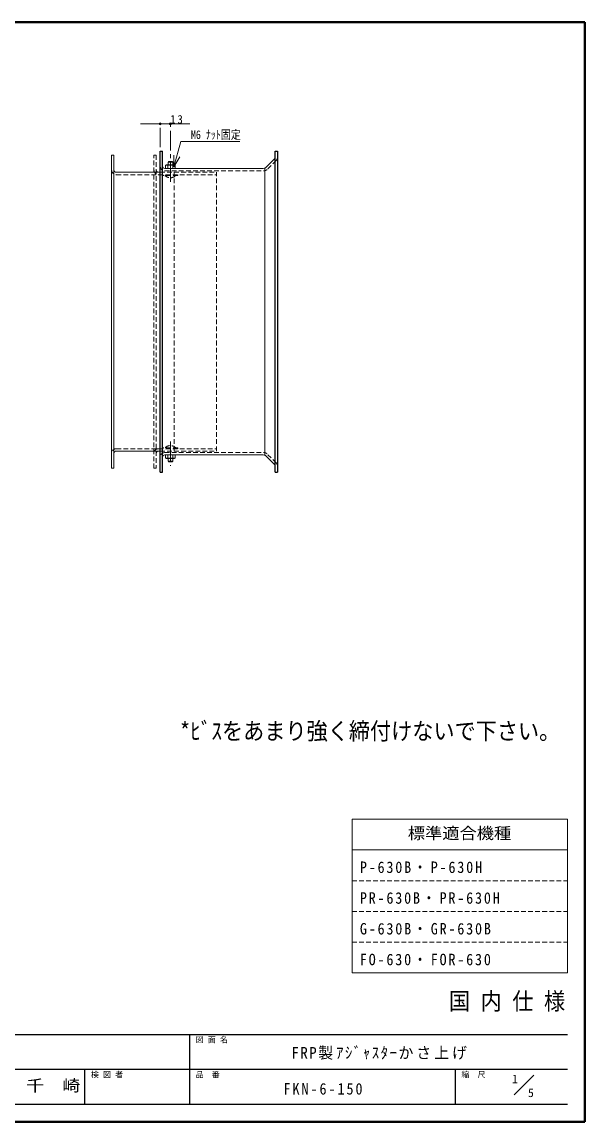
# Model space of a CAD drawing. Units: millimetres at full size, sheet at 1:5; details may follow other scales. Extents: x -1061 to 964, y -679 to 726.
# Drawn here: x 245 to 964, y -679 to 726 of the extents above; entities that cross this region are included whole.
import ezdxf
from ezdxf.enums import TextEntityAlignment as Align

# ---------------------------------------------------------------- set-up
doc = ezdxf.new("R2010")
doc.units = ezdxf.units.MM
doc.header["$LTSCALE"] = 5
doc.header["$PDMODE"] = 32
doc.header["$PDSIZE"] = 2.5
doc.linetypes.add('CHAIN1', pattern=[8, 5, -1, 1, -1])
doc.linetypes.add('DASHED1', pattern=[1.8, 1.2, -0.6])
doc.layers.add('0-0', color=7, linetype='Continuous', lineweight=18)
doc.styles.add('ＭＳ ゴシック', font='')
doc.styles.get('ＭＳ ゴシック').set_extended_font_data('MS Gothic')

msp = doc.modelspace()

# ---------------------------------------------------------------- linework, layer by layer
at = {"layer": '0-0', "color": 1, "lineweight": 40}
for p, q in [((963.599, 725.957), (-1061.401, 725.957)), ((963.599, -679.043), (963.599, 725.957)), ((963.599, -679.043), (-1061.401, -679.043))]:
    msp.add_line(p, q, dxfattribs=at)
at = {"layer": '0-0', "color": 4, "lineweight": 9}
for p, q in [((396.099, 595.957), (459.099, 595.957)), ((365.099, 533.957), (421.099, 533.957)), ((427.799, 543.157), (440.399, 543.157)), ((427.799, 538.957), (427.799, 543.157)), ((428.699, 543.457), (439.499, 543.457)), ((430.799, 538.957), (430.799, 543.157)), ((431.849, 547.815), (431.099, 547.065)), ((431.099, 547.065), (431.099, 543.457)), ((431.099, 547.065), (437.099, 547.065)), ((431.849, 547.815), (436.349, 547.815)), ((437.099, 547.065), (436.349, 547.815)), ((437.099, 547.065), (437.099, 543.457)), ((440.399, 543.157), (439.499, 543.457)), ((440.399, 538.957), (440.399, 543.157)), ((554.857, 539.406), (554.857, 172.508)), ((365.099, 177.957), (421.099, 177.957)), ((427.799, 172.957), (427.799, 168.757)), ((427.799, 168.757), (440.399, 168.757)), ((430.799, 172.957), (430.799, 168.757)), ((440.399, 168.757), (439.499, 168.457)), ((440.399, 172.957), (440.399, 168.757)), ((428.699, 168.457), (439.499, 168.457)), ((431.099, 164.848), (431.099, 168.457)), ((431.849, 164.098), (431.099, 164.848)), ((431.099, 164.848), (437.099, 164.848)), ((431.849, 164.098), (436.349, 164.098)), ((437.099, 164.848), (436.349, 164.098)), ((437.099, 164.848), (437.099, 168.457))]:
    msp.add_line(p, q, dxfattribs=at)
at = {"layer": '0-0', "color": 4, "linetype": 'CHAIN1', "lineweight": 9}
for p, q in [((421.099, 565.957), (421.099, 595.957)), ((434.099, 521.957), (434.099, 595.957)), ((434.099, 189.957), (434.099, 159.098))]:
    msp.add_line(p, q, dxfattribs=at)
at = {"layer": '0-0'}
for p, q in [((438.587, 540.768), (447.286, 573.234)), ((522.865, 573.234), (447.286, 573.234)), ((359.099, 155.957), (359.099, 555.957)), ((359.099, 555.957), (362.099, 555.957)), ((362.099, 555.957), (362.099, 155.957)), ((438.587, 540.768), (438.587, 555.768)), ((438.587, 540.768), (446.087, 553.758)), ((566.635, 550.735), (556.321, 540.421)), ((552.786, 538.957), (427.099, 538.957)), ((552.786, 172.957), (427.099, 172.957)), ((566.635, 161.178), (556.321, 171.492)), ((359.099, 155.957), (362.099, 155.957)), ((872.988, -644.297), (898.242, -619.043))]:
    msp.add_line(p, q, dxfattribs=at)
at = {"layer": '0-0', "color": 4, "linetype": 'DASHED1', "lineweight": 9}
for p, q in [((413.099, 155.957), (413.099, 555.957)), ((413.099, 555.957), (416.099, 555.957)), ((416.099, 555.957), (416.099, 155.957)), ((569.342, 549.199), (557.857, 537.714)), ((421.099, 533.957), (493.099, 533.957)), ((427.099, 535.957), (553.614, 535.957)), ((439.099, 177.957), (439.099, 533.957)), ((493.099, 177.957), (493.099, 533.957)), ((365.099, 530.957), (493.099, 530.957)), ((424.599, 529.957), (424.599, 530.957)), ((443.599, 529.957), (424.599, 529.957)), ((443.599, 530.957), (443.599, 529.957)), ((365.099, 180.957), (493.099, 180.957)), ((421.099, 177.957), (493.099, 177.957)), ((424.599, 181.957), (424.599, 180.957)), ((443.599, 181.957), (424.599, 181.957)), ((427.099, 175.957), (553.614, 175.957)), ((443.599, 180.957), (443.599, 181.957)), ((569.342, 162.714), (557.857, 174.199)), ((413.099, 155.957), (416.099, 155.957))]:
    msp.add_line(p, q, dxfattribs=at)
at = {"layer": '0-0', "color": 5, "lineweight": 25}
for p, q in [((421.099, 150.957), (421.099, 560.957)), ((421.099, 560.957), (424.099, 560.957)), ((424.099, 150.957), (424.099, 560.957)), ((568.099, 150.957), (568.099, 560.957)), ((568.099, 560.957), (571.099, 560.957)), ((571.099, 560.957), (571.099, 150.957)), ((421.099, 150.957), (424.099, 150.957)), ((568.099, 150.957), (571.099, 150.957))]:
    msp.add_line(p, q, dxfattribs=at)
at = {"layer": '0-0', "color": 3}
for p, q in [((666.099, -292.258), (941.099, -292.258)), ((666.099, -488.686), (666.099, -292.258)), ((941.099, -488.686), (941.099, -292.258)), ((666.099, -331.543), (941.099, -331.543)), ((666.099, -488.686), (941.099, -488.686))]:
    msp.add_line(p, q, dxfattribs=at)
at = {"layer": '0-0', "linetype": 'DASHED1'}
for p, q in [((666.099, -370.829), (941.099, -370.829)), ((666.099, -410.115), (941.099, -410.115)), ((666.099, -449.4), (941.099, -449.4))]:
    msp.add_line(p, q, dxfattribs=at)
at = {"layer": '0-0', "color": 6, "lineweight": 25}
for p, q in [((-1038.901, -567.258), (941.099, -567.258)), ((458.957, -656.543), (458.957, -567.258)), ((941.099, -611.9), (-76.758, -611.9)), ((325.028, -656.543), (325.028, -611.9)), ((798.242, -656.543), (798.242, -611.9)), ((941.099, -656.543), (-1038.901, -656.543))]:
    msp.add_line(p, q, dxfattribs=at)
at = {"layer": '0-0', "color": 4, "lineweight": 9}
for points in [[(427.799, 543.157), (428.699, 543.457), (430.799, 543.157)], [(430.799, 543.157), (434.099, 543.457), (437.399, 543.157)], [(437.399, 538.957), (437.399, 543.157), (439.499, 543.457)], [(427.799, 168.757), (428.699, 168.457), (430.799, 168.757)], [(430.799, 168.757), (434.099, 168.457), (437.399, 168.757)], [(437.399, 172.957), (437.399, 168.757), (439.499, 168.457)]]:
    msp.add_lwpolyline(points, dxfattribs=at)
at = {"layer": '0-0'}
for centre, radius, start, end in [((563.099, 554.27), 5, 315, 360), ((427.099, 541.957), 3, 180, 270), ((552.786, 543.957), 5, 270, 315), ((427.099, 169.957), 3, 90, 180), ((552.786, 167.957), 5, 45, 90), ((563.099, 157.643), 5, 0, 45)]:
    msp.add_arc(centre, radius, start, end, dxfattribs=at)
at = {"layer": '0-0', "color": 4, "linetype": 'DASHED1', "lineweight": 9}
for centre, radius, start, end in [((565.099, 553.442), 6, 315, 0), ((365.099, 536.957), 6, 180, 270), ((419.099, 536.957), 6, 180, 270), ((419.099, 536.957), 3, 180, 270), ((427.099, 541.957), 6, 180, 270), ((553.614, 541.957), 6, 270, 315), ((434.099, 536.623), 9.667, 223.60282, 316.39718), ((434.099, 175.29), 9.667, 43.60282, 136.39718), ((365.099, 174.957), 6, 90, 180), ((419.099, 174.957), 6, 90, 180), ((419.099, 174.957), 3, 90, 180), ((427.099, 169.957), 6, 90, 180), ((553.614, 169.957), 6, 45, 90), ((565.099, 158.471), 6, 0, 45)]:
    msp.add_arc(centre, radius, start, end, dxfattribs=at)
at = {"layer": '0-0', "color": 4, "lineweight": 9}
for centre, start, end in [((365.099, 536.957), 180, 270), ((365.099, 174.957), 90, 180)]:
    msp.add_arc(centre, 3, start, end, dxfattribs=at)
at = {"layer": '0-0', "color": 4}
for p in [(421.099, 595.957), (434.099, 595.957)]:
    msp.add_point(p, dxfattribs=at)

# ---------------------------------------------------------------- texts
at = {"layer": '0-0', "style": 'ＭＳ ゴシック'}
for s, height, width, p in [('M6 ﾅｯﾄ固定', 11, 0.85, (460.365, 573.234)), ('*ﾋﾞｽをあまり強く締付けないで下さい。', 21.99, 0.9, (446.099, -197.258)), ('標準適合機種', 14.66, 1.1, (737.349, -321.9)), ('国 内 仕 様', 21.99, 0.9, (789.849, -542.258)), ('千\u3000崎', 14.66, 1.15, (250.028, -644.222))]:
    msp.add_text(s, height=height, dxfattribs=dict(at, width=width)).set_placement(p, align=Align.BOTTOM_LEFT)
for s, height, p in [('図 面 名', 7.331, (466.457, -579.758)), ('検 図 者', 7.331, (332.528, -624.4)), ('品\u3000番', 7.331, (466.457, -624.4)), ('縮\u3000尺', 7.331, (805.742, -624.4)), ('1', 11, (870.449, -632.805)), ('5', 11, (890.809, -650.495))]:
    msp.add_text(s, height=height, dxfattribs=at).set_placement(p, align=Align.BOTTOM_LEFT)
at = {"layer": '0-0', "attachment_point": 7, "style": 'ＭＳ ゴシック'}
for s, insert, char_height in [('\\T1.36;\\W0.9;13', (434.099, 595.957), 11), ('\\T1.26;\\W0.9;P-630B・P-630H', (676.099, -361.186), 14.66), ('\\T1.26;\\W0.9;PR-630B・PR-630H', (676.099, -400.472), 14.66), ('\\T1.26;\\W0.9;G-630B・GR-630B', (676.099, -439.758), 14.66), ('\\T1.26;\\W0.9;FO-630・FOR-630', (676.099, -479.043), 14.66), ('\\T1.2;\\W0.95;FRP製ｱｼﾞｬｽﾀｰかさ上げ', (588.778, -599.579), 14.66), ('\\T1.28;\\W0.9;FKN-6-150', (578.599, -644.222), 14.66)]:
    msp.add_mtext(s, dxfattribs=dict(at, insert=insert, char_height=char_height))

doc.saveas('drawing.dxf')
